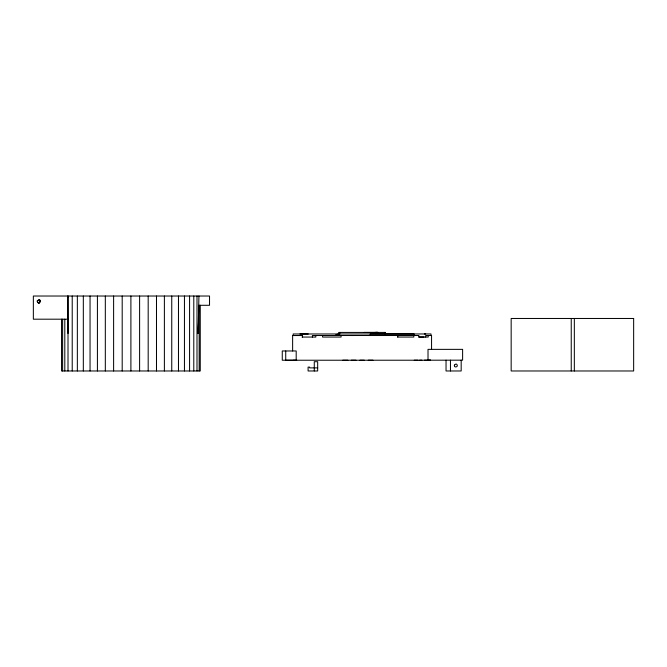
<?xml version="1.0" encoding="UTF-8"?>
<svg xmlns="http://www.w3.org/2000/svg" width="667" height="667" viewBox="0 0 667 667"><rect width="100%" height="100%" fill="white"/><g stroke="black" fill="none" stroke-linecap="round" stroke-linejoin="round"><path stroke-width="1" d="M431.557 349.366L431.557 335.509L425.713 335.509L425.713 337.043M68.009 333.5L67.859 296.023M430.999 335.509L431.007 333.959L424.379 333.967M198.941 296.023L198.082 333.5L199.166 305.294L199.166 370.977M413.882 333.967L413.823 334.992L413.823 333.967L299.942 333.984M67.859 297.148L68.009 296.023L68.009 370.977M424.379 360.213L430.457 360.172M335.935 334.551L338.786 333.967M428.539 360.172L429.231 360.172M376.021 332.424L377.914 332.424L375.654 332.424M374.821 332.424L376.446 332.424M368.659 335.518L418.851 335.509L418.851 337.052M302.284 335.518L292.63 335.526L292.63 350.967M351.251 335.518L353.652 335.518M419.593 337.052L424.029 337.043M293.655 360.23L296.698 360.23M414.24 360.222L421.903 360.213M198.941 305.294L209.53 305.294L209.53 296.023L33.35 296.023L33.35 319.193L67.859 319.193M338.761 332.424L385.426 332.424M364.065 332.424L378.231 332.424M308.287 333.975L293.188 333.984L293.188 335.526L302.526 335.518L302.526 337.06M425.713 333.967L370.185 333.967L370.185 335.509L312.414 335.518L312.414 337.06M302.018 337.06L315.825 337.06L315.825 335.518M397.565 337.052L413.815 337.052L413.815 335.509M418.768 337.052L428.222 337.043L428.222 335.509M347.924 360.23L285.734 360.23L285.726 350.967M351.251 360.222L364.257 360.222M368.226 360.222L417.917 360.222M419.593 360.213L462.615 360.172L462.615 349.358L428.014 349.366L428.014 360.172M294.347 360.23L282.266 360.23L282.266 350.967L296.19 350.967L296.19 360.23M342.73 360.23L355.97 360.222M359.938 360.222L372.945 360.222M317.675 367.884L309.638 367.884L309.638 367.117L308.096 367.117L308.096 370.977L317.675 370.977L317.675 361.706L314.274 361.706L314.274 370.977M430.09 360.18L430.507 360.188M574.337 318.467L574.337 370.977M571.244 318.467L571.244 370.977M461.18 360.172L461.18 370.977L446.04 370.977L446.04 360.172M450.458 360.172L450.458 370.977M397.774 335.509L397.774 337.052M385.234 332.424L385.234 334.275M341.079 335.518L341.079 337.06L322.586 337.06L322.586 335.518M339.761 332.424L339.761 334.284M339.203 332.424L339.203 334.284M200.258 305.294L200.258 370.977L61.539 370.977L61.539 319.193M196.998 296.023L196.998 370.977M193.789 296.023L193.789 370.977M189.578 296.023L189.578 370.977M184.451 296.023L184.451 370.977M178.473 296.023L178.473 370.977M171.752 296.023L171.752 370.977M164.382 296.023L164.382 370.977M156.487 296.023L156.487 370.977M148.182 296.023L148.182 370.977M139.611 296.023L139.611 370.977M130.899 296.023L130.899 370.977M122.194 296.023L122.194 370.977M113.615 296.023L113.615 370.977M105.319 296.023L105.319 370.977M97.415 296.023L97.415 370.977M90.045 296.023L90.045 370.977M83.325 296.023L83.325 370.977M77.347 296.023L77.347 370.977M72.219 296.023L72.219 370.977M64.799 319.193L64.799 370.977M62.631 319.193L62.631 370.977M37.244 301.1C39.495 307.645 42.338 296.281 37.26 301.025C39.528 307.804 42.296 296.098 37.244 301.1M454.352 365.116C453.618 368.251 458.954 367.017 456.945 364.524A1.551 1.534 81.9 0 0 455.878 364.032L454.352 365.116M633.65 318.467L511.164 318.467L511.164 370.977L633.65 370.977L633.65 318.467"/></g></svg>
